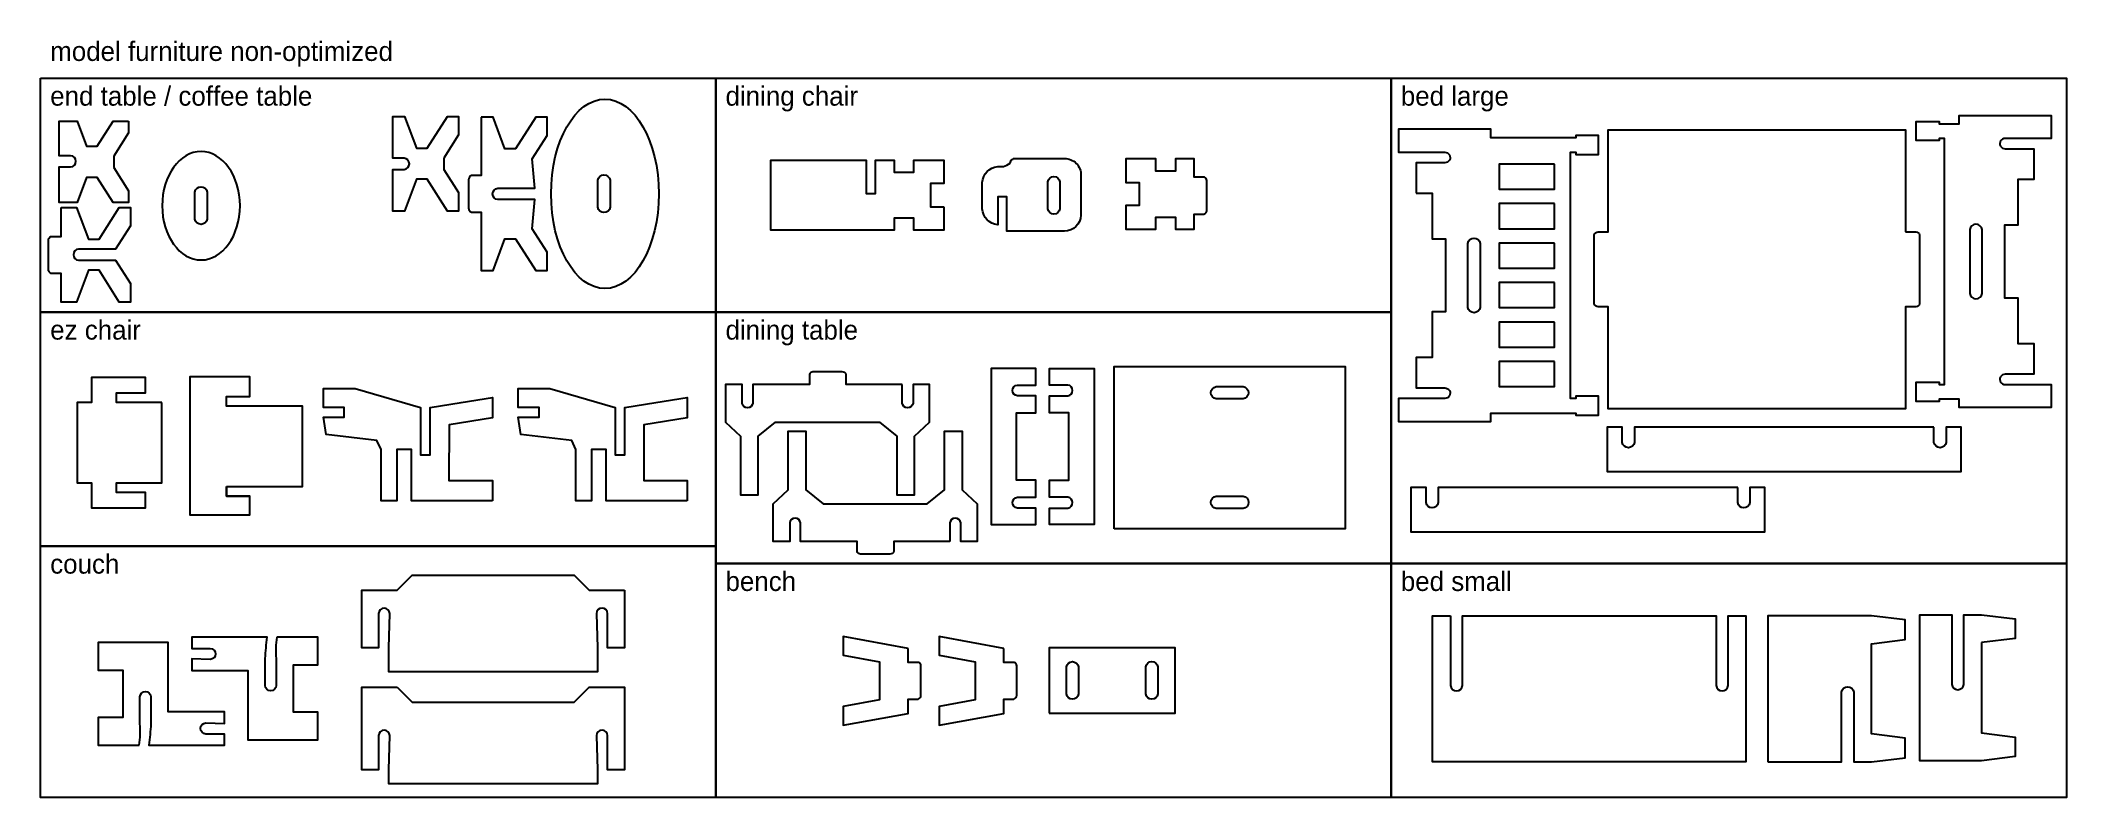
# Model space of a CAD drawing. Header units: inches. Extents: x 0 to 2.61, y 0 to 0.98.
import ezdxf

# ---------------------------------------------------------------- set-up
doc = ezdxf.new("R2010")
doc.units = ezdxf.units.IN
doc.header["$MEASUREMENT"] = 0

msp = doc.modelspace()

# ---------------------------------------------------------------- linework, layer by layer
for points in [[(0, 0.9279), (0.8714, 0.9279), (0.8714, 0.6261), (0, 0.6261)], [(0.8714, 0.9279), (1.7428, 0.9279), (1.7428, 0.6261), (0.8714, 0.6261)], [(1.7428, 0.9279), (2.6143, 0.9279), (2.6143, 0.3018), (1.7428, 0.3018)], [(1.1657, 0.7621), (1.1657, 0.7317), (1.1269, 0.7317), (1.1269, 0.7472), (1.1016, 0.7472), (1.1016, 0.7317), (0.9423, 0.7317), (0.9423, 0.8223), (1.0656, 0.8223), (1.0656, 0.7792), (1.0776, 0.7792), (1.0776, 0.8223), (1.1016, 0.8223), (1.1016, 0.8067), (1.1269, 0.8067), (1.1269, 0.8223), (1.1657, 0.8223), (1.1657, 0.7919), (1.1484, 0.7919), (1.1484, 0.7621)], [(1.9535, 0.8172), (1.8823, 0.8172), (1.8823, 0.7848), (1.9535, 0.7848)], [(1.9535, 0.7662), (1.8823, 0.7662), (1.8823, 0.7338), (1.9535, 0.7338)], [(1.9535, 0.7153), (1.8823, 0.7153), (1.8823, 0.6829), (1.9535, 0.6829)], [(1.9535, 0.6643), (1.8823, 0.6643), (1.8823, 0.6319), (1.9535, 0.6319)], [(0, 0.6261), (0.8714, 0.6261), (0.8714, 0.3242), (0, 0.3242)], [(0.8714, 0.6261), (1.7428, 0.6261), (1.7428, 0.3018), (0.8714, 0.3018)], [(1.9535, 0.6133), (1.8823, 0.6133), (1.8823, 0.581), (1.9535, 0.581)], [(1.3854, 0.3467), (1.3854, 0.5562), (1.6834, 0.5562), (1.6834, 0.3467)], [(1.9535, 0.5624), (1.8823, 0.5624), (1.8823, 0.53), (1.9535, 0.53)], [(0.5832, 0.3828), (0.4789, 0.3828), (0.4789, 0.4489), (0.4596, 0.4489), (0.4596, 0.3828), (0.4396, 0.3828), (0.4396, 0.4489), (0.4396, 0.4489), (0.4341, 0.4606), (0.3685, 0.4683), (0.3651, 0.4908), (0.3651, 0.4908), (0.392, 0.4908), (0.392, 0.5033), (0.3651, 0.5033), (0.3651, 0.5278), (0.406, 0.5278), (0.4902, 0.5033), (0.4902, 0.5033), (0.4902, 0.4422), (0.5027, 0.4422), (0.5027, 0.5033), (0.5429, 0.5097), (0.5832, 0.5161), (0.5832, 0.4897), (0.5271, 0.4809), (0.527, 0.4091), (0.5832, 0.4091)], [(0.8345, 0.3828), (0.7301, 0.3828), (0.7301, 0.4489), (0.7108, 0.4489), (0.7108, 0.3828), (0.6909, 0.3828), (0.6909, 0.4489), (0.6909, 0.4489), (0.6854, 0.4606), (0.6198, 0.4683), (0.6164, 0.4908), (0.6164, 0.4908), (0.6433, 0.4908), (0.6433, 0.5033), (0.6164, 0.5033), (0.6164, 0.5278), (0.6573, 0.5278), (0.7414, 0.5033), (0.7414, 0.5033), (0.7414, 0.4422), (0.7539, 0.4422), (0.7539, 0.5033), (0.7942, 0.5097), (0.8345, 0.5161), (0.8345, 0.4897), (0.7784, 0.4809), (0.7783, 0.4091), (0.8345, 0.4091)], [(0, 0.3242), (0.8714, 0.3242), (0.8714, 0), (0, 0)], [(0.8714, 0.3018), (1.7428, 0.3018), (1.7428, 0), (0.8714, 0)], [(1.7428, 0.3018), (2.6143, 0.3018), (2.6143, 0), (1.7428, 0)], [(1.3015, 0.1089), (1.4641, 0.1089), (1.4641, 0.193), (1.3015, 0.193)]]:
    msp.add_lwpolyline(points, close=True)
for points in [[(0.1137, 0.8724), (0.1137, 0.8573), (0.0946, 0.8272), (0.0946, 0.8128), (0.1137, 0.7828), (0.1137, 0.7676), (0.0937, 0.7676), (0.0731, 0.8), (0.0594, 0.8), (0.0473, 0.7676), (0.0242, 0.7676), (0.0242, 0.7957), (0.0242, 0.8135), (0.0388, 0.8135, 0.950247), (0.0388, 0.8279), (0.0242, 0.8279), (0.0242, 0.8433), (0.0242, 0.8433), (0.0242, 0.8724), (0.0473, 0.8724), (0.0594, 0.8401), (0.0731, 0.8401), (0.0937, 0.8724)], [(0.5203, 0.8247), (0.5203, 0.8103), (0.5203, 0.8103), (0.5395, 0.7803), (0.5395, 0.7565), (0.525, 0.7565), (0.4989, 0.7975), (0.4851, 0.7975), (0.4698, 0.7565), (0.4545, 0.7565), (0.4545, 0.8103), (0.4545, 0.8103), (0.4691, 0.8103, 0.950247), (0.4691, 0.8247), (0.4545, 0.8247), (0.4545, 0.8247), (0.4545, 0.8247), (0.4545, 0.8785), (0.4698, 0.8785), (0.4851, 0.8376), (0.4989, 0.8376), (0.525, 0.8785), (0.5395, 0.8785), (0.5395, 0.8548)], [(0.5688, 0.8776), (0.5688, 0.8022), (0.5688, 0.8022), (0.5688, 0.8022), (0.5562, 0.8022, 0.335376), (0.5524, 0.7968), (0.5524, 0.7786), (0.5524, 0.7605, 0.335376), (0.5562, 0.7551), (0.5688, 0.7551), (0.5688, 0.6797), (0.5688, 0.6797), (0.584, 0.6797), (0.5993, 0.7206), (0.6131, 0.7206), (0.6392, 0.6797), (0.6537, 0.6797), (0.6537, 0.7034), (0.6345, 0.7335), (0.6345, 0.7335), (0.638, 0.7714), (0.5903, 0.7714, -0.950247), (0.5903, 0.7859), (0.638, 0.7859), (0.638, 0.7859), (0.638, 0.7859), (0.638, 0.7859), (0.6345, 0.8238), (0.6345, 0.8238), (0.6537, 0.8538), (0.6537, 0.8776), (0.6392, 0.8776), (0.6131, 0.8366), (0.5993, 0.8366), (0.584, 0.8776)], [(2.4602, 0.5138), (2.4499, 0.5138), (2.4499, 0.5109), (2.4205, 0.5109), (2.4205, 0.5356), (2.4499, 0.5356), (2.4499, 0.5327), (2.4569, 0.5327), (2.4569, 0.8502), (2.4499, 0.8502), (2.4499, 0.8474), (2.4205, 0.8474), (2.4205, 0.872), (2.4499, 0.872), (2.4499, 0.8691), (2.4602, 0.8691), (2.4758, 0.8691), (2.4758, 0.88), (2.5947, 0.88), (2.5947, 0.8502), (2.5352, 0.8502), (2.5352, 0.8502, 1.02153), (2.535, 0.8368), (2.535, 0.8368), (2.535, 0.8368), (2.5721, 0.8368), (2.5721, 0.7974), (2.5515, 0.7974), (2.5515, 0.7384), (2.5343, 0.7384), (2.5343, 0.6445), (2.5515, 0.6445), (2.5515, 0.5856), (2.5721, 0.5856), (2.5721, 0.5461), (2.535, 0.5461), (2.535, 0.5461), (2.535, 0.5461, 1.02153), (2.5352, 0.5327), (2.5352, 0.5327), (2.5947, 0.5327), (2.5947, 0.5327), (2.5947, 0.5029), (2.4758, 0.5029), (2.4758, 0.5138)], [(1.7751, 0.7795), (1.7957, 0.7795), (1.7957, 0.7205), (1.8129, 0.7205), (1.8129, 0.6267), (1.7957, 0.6267), (1.7957, 0.5677), (1.7751, 0.5677), (1.7751, 0.5283), (1.8122, 0.5283), (1.8122, 0.5283), (1.8122, 0.5283, -1.02153), (1.812, 0.5148), (1.812, 0.5148), (1.7525, 0.5148), (1.7525, 0.5148), (1.7525, 0.4851), (1.8714, 0.4851), (1.8714, 0.4959), (1.9811, 0.4959), (1.9811, 0.493), (2.0105, 0.493), (2.0105, 0.5177), (1.9811, 0.5177), (1.9811, 0.5148), (1.9741, 0.5148), (1.9741, 0.8324), (1.9811, 0.8324), (1.9811, 0.8295), (2.0105, 0.8295), (2.0105, 0.8541), (1.9811, 0.8541), (1.9811, 0.8512), (1.8714, 0.8512), (1.8714, 0.8621), (1.7525, 0.8621), (1.7525, 0.8324), (1.812, 0.8324), (1.812, 0.8324, -1.02153), (1.8122, 0.8189), (1.8122, 0.8189), (1.8122, 0.8189), (1.7751, 0.8189)], [(2.4067, 0.7296), (2.4067, 0.7296), (2.4067, 0.7296), (2.4198, 0.7296), (2.4198, 0.7296, -0.355289), (2.4248, 0.7258), (2.4248, 0.716), (2.4248, 0.716), (2.4248, 0.6369, -0.355289), (2.4198, 0.6331), (2.4198, 0.6331), (2.4067, 0.6331), (2.4067, 0.5014), (2.023, 0.5014), (2.023, 0.6331), (2.023, 0.6331), (2.023, 0.6331), (2.0099, 0.6331), (2.0099, 0.6331, -0.355289), (2.0048, 0.6369), (2.0048, 0.716), (2.0048, 0.716), (2.0048, 0.7258, -0.355289), (2.0099, 0.7296), (2.0099, 0.7296), (2.023, 0.7296), (2.023, 0.7296), (2.023, 0.7296), (2.023, 0.8613), (2.4067, 0.8613)], [(1.257, 0.8244), (1.3212, 0.8244, -0.4223), (1.3426, 0.8027), (1.3426, 0.7513, -0.404885), (1.3212, 0.7308), (1.2471, 0.7308), (1.2471, 0.7747), (1.2351, 0.7747), (1.2351, 0.7387, -0.358802), (1.2151, 0.7593), (1.2151, 0.7593), (1.2151, 0.7935, -0.358802), (1.2351, 0.8141), (1.2425, 0.8141, 0.127045), (1.251, 0.8185), (1.2525, 0.822, -0.214335)], [(0.2149, 0.7811), (0.2149, 0.7462), (0.2149, 0.7462, -0.877763), (0.1993, 0.7462), (0.1993, 0.7811, -0.872123), (0.2149, 0.7811)], [(0.7349, 0.7963), (0.7349, 0.7614), (0.7349, 0.7614, -0.877763), (0.7192, 0.7614), (0.7192, 0.7963, -0.872123), (0.7349, 0.7963)], [(1.3155, 0.7922), (1.3155, 0.7615), (1.3155, 0.7594, -0.877763), (1.2999, 0.7594), (1.2999, 0.7943, -0.872123), (1.3155, 0.7943)], [(0.0265, 0.7612), (0.0464, 0.7612), (0.0617, 0.7203), (0.0755, 0.7203), (0.1016, 0.7612), (0.1161, 0.7612), (0.1161, 0.7375), (0.0969, 0.7074), (0.0969, 0.7074), (0.0969, 0.7074), (0.0492, 0.7074, 0.950247), (0.0492, 0.693), (0.0969, 0.693), (0.0969, 0.693), (0.1161, 0.663), (0.1161, 0.6392), (0.1016, 0.6392), (0.0755, 0.6802), (0.0617, 0.6802), (0.0464, 0.6392), (0.0265, 0.6392), (0.0265, 0.6759), (0.0265, 0.6759), (0.0139, 0.6759, -0.335376), (0.0101, 0.6813), (0.0101, 0.7191, -0.282969), (0.0134, 0.7235), (0.0265, 0.7235), (0.0265, 0.7235)], [(2.4896, 0.7327), (2.4896, 0.6502), (2.4896, 0.6502), (2.4896, 0.6502, 0.877763), (2.5053, 0.6502), (2.5053, 0.6502), (2.5053, 0.7327), (2.5053, 0.7327, 0.872123), (2.4896, 0.7327)], [(1.8576, 0.7148), (1.8576, 0.6323), (1.8576, 0.6323), (1.8576, 0.6323, -0.877763), (1.8419, 0.6323), (1.8419, 0.6323), (1.8419, 0.7148), (1.8419, 0.7148, -0.872123), (1.8576, 0.7148)], [(1.1118, 0.5326), (1.0398, 0.5326), (1.0398, 0.5326), (1.0398, 0.5326), (1.0398, 0.5453, 0.335376), (1.0345, 0.5491), (0.9966, 0.5491, 0.282969), (0.9922, 0.5458), (0.9922, 0.5326), (0.9193, 0.5326), (0.9193, 0.5089, -0.872123), (0.9052, 0.5089), (0.9052, 0.5326), (0.8839, 0.5326), (0.8839, 0.4842), (0.9032, 0.4662), (0.9032, 0.3905), (0.9262, 0.3905), (0.9262, 0.4662), (0.9485, 0.4842), (1.0826, 0.4842), (1.1049, 0.4662), (1.1049, 0.3905), (1.1279, 0.3905), (1.1279, 0.4662), (1.1472, 0.4842), (1.1472, 0.5326), (1.1259, 0.5326), (1.1259, 0.5089, -0.872123), (1.1118, 0.5089)], [(1.2265, 0.5534), (1.2265, 0.5534), (1.2265, 0.352), (1.2265, 0.352), (1.2265, 0.352), (1.2843, 0.352), (1.2843, 0.3733), (1.2605, 0.3733, -0.872123), (1.2605, 0.3874), (1.2843, 0.3874), (1.2843, 0.4095), (1.2594, 0.4095), (1.2594, 0.4962), (1.2843, 0.4962), (1.2843, 0.518), (1.2605, 0.518, -0.872123), (1.2605, 0.5321), (1.2843, 0.5321), (1.2843, 0.5534), (1.2265, 0.5534)], [(1.3596, 0.5534), (1.3596, 0.5534), (1.3596, 0.352), (1.3596, 0.352), (1.3596, 0.352), (1.3018, 0.352), (1.3018, 0.3733), (1.3256, 0.3733, 0.872123), (1.3256, 0.3874), (1.3018, 0.3874), (1.3018, 0.4095), (1.3267, 0.4095), (1.3267, 0.4962), (1.3018, 0.4962), (1.3018, 0.518), (1.3256, 0.518, 0.872123), (1.3256, 0.5321), (1.3018, 0.5321), (1.3018, 0.5534), (1.3596, 0.5534)], [(1.517, 0.53), (1.5519, 0.53), (1.5519, 0.53, -0.877763), (1.5519, 0.5144), (1.517, 0.5144, -0.872123), (1.517, 0.53)], [(1.1733, 0.3303), (1.1013, 0.3303), (1.1013, 0.3303), (1.1013, 0.3303), (1.1013, 0.3177, -0.335376), (1.096, 0.3139), (1.0581, 0.3139, -0.282969), (1.0537, 0.3172), (1.0537, 0.3303), (0.9808, 0.3303), (0.9808, 0.3541, 0.872123), (0.9667, 0.3541), (0.9667, 0.3303), (0.9454, 0.3303), (0.9454, 0.3787), (0.9647, 0.3967), (0.9647, 0.4724), (0.9877, 0.4724), (0.9877, 0.3967), (1.01, 0.3787), (1.1441, 0.3787), (1.1664, 0.3967), (1.1664, 0.4724), (1.1894, 0.4724), (1.1894, 0.3967), (1.2087, 0.3787), (1.2087, 0.3303), (1.1874, 0.3303), (1.1874, 0.3541, 0.872123), (1.1733, 0.3541)], [(2.4433, 0.4776), (2.0568, 0.4776), (2.0568, 0.4602), (2.0568, 0.4581, -0.877763), (2.0411, 0.4581), (2.0411, 0.4776), (2.0217, 0.4776), (2.0217, 0.4204), (2.4784, 0.4204), (2.4784, 0.4776), (2.4589, 0.4776), (2.4589, 0.4602), (2.4589, 0.4581, -0.877763), (2.4433, 0.4581)], [(2.19, 0.3999), (1.8035, 0.3999), (1.8035, 0.3825), (1.8035, 0.3804, -0.877763), (1.7878, 0.3804), (1.7878, 0.3999), (1.7684, 0.3999), (1.7684, 0.3428), (2.2251, 0.3428), (2.2251, 0.3999), (2.2056, 0.3999), (2.2056, 0.3825), (2.2056, 0.3804, -0.877763), (2.19, 0.3804)], [(1.517, 0.3886), (1.5519, 0.3886), (1.5519, 0.3886, -0.877763), (1.5519, 0.3729), (1.517, 0.3729, -0.872123), (1.517, 0.3886)], [(0.7534, 0.2674), (0.7534, 0.1929), (0.7534, 0.1929), (0.7318, 0.1929), (0.7318, 0.2374, 0.950247), (0.7173, 0.2374), (0.7187, 0.1929), (0.7187, 0.1622), (0.7187, 0.1622), (0.4493, 0.1622), (0.4493, 0.1929), (0.4506, 0.2374, 0.950247), (0.4362, 0.2374), (0.4362, 0.1929), (0.4145, 0.1929), (0.4145, 0.2674), (0.4145, 0.2674), (0.46, 0.2674), (0.46, 0.2674), (0.4794, 0.2867), (0.6886, 0.2867), (0.708, 0.2674), (0.708, 0.2674), (0.7534, 0.2674)], [(2.5048, 0.1998), (2.5048, 0.0834), (2.548, 0.078), (2.548, 0.0527), (2.548, 0.0527), (2.5048, 0.0474), (2.425, 0.0474), (2.425, 0.2358), (2.4661, 0.2358), (2.4661, 0.1459, 0.877763), (2.4818, 0.1459), (2.4818, 0.1459), (2.4818, 0.2358), (2.5048, 0.2358), (2.548, 0.2305), (2.548, 0.2051), (2.548, 0.2051)], [(1.8194, 0.2343), (1.8194, 0.1444, 0.877763), (1.835, 0.1444), (1.835, 0.1444), (1.835, 0.2343), (2.162, 0.2343), (2.162, 0.1444, 0.877763), (2.1777, 0.1444), (2.1777, 0.1444), (2.1777, 0.2343), (2.2007, 0.2343), (2.2007, 0.0459), (1.7963, 0.0459), (1.7963, 0.2343)], [(2.2287, 0.046), (2.3241, 0.046), (2.3241, 0.1359, -0.877763), (2.3398, 0.1359), (2.3398, 0.1359), (2.3398, 0.046), (2.3628, 0.046), (2.4059, 0.0513), (2.4059, 0.0767), (2.4059, 0.0767), (2.3628, 0.082), (2.3628, 0.1984), (2.4059, 0.2038), (2.4059, 0.2291), (2.4059, 0.2291), (2.3628, 0.2344), (2.2287, 0.2344), (2.2287, 0.2344), (2.2287, 0.046)], [(0.1273, 0.0674, 0.063802), (0.1283, 0.0949), (0.1283, 0.1298), (0.1283, 0.1298, -0.977242), (0.1425, 0.1298), (0.1425, 0.0949, -0.006331), (0.1399, 0.0674), (0.1648, 0.0674), (0.2372, 0.0674), (0.2372, 0.0818), (0.2134, 0.0818, -0.950247), (0.2134, 0.0963), (0.2372, 0.0955), (0.2372, 0.1103), (0.1648, 0.1103), (0.1648, 0.1999), (0.0744, 0.1999), (0.0744, 0.1644), (0.1061, 0.1644), (0.1061, 0.103), (0.0744, 0.103), (0.0744, 0.0674)], [(0.305, 0.2068, 0.063802), (0.3041, 0.1794), (0.3041, 0.1445), (0.3041, 0.1445, -0.977242), (0.2899, 0.1445), (0.2899, 0.1794, -0.006331), (0.2924, 0.2068), (0.2675, 0.2068), (0.1952, 0.2068), (0.1952, 0.1924), (0.219, 0.1924, -0.950247), (0.219, 0.178), (0.1952, 0.1787), (0.1952, 0.1639), (0.2675, 0.1639), (0.2675, 0.0743), (0.3579, 0.0743), (0.3579, 0.1099), (0.3263, 0.1099), (0.3263, 0.1713), (0.3579, 0.1713), (0.3579, 0.2068)], [(1.1197, 0.1923), (1.0359, 0.2077), (1.0359, 0.1835), (1.0826, 0.175), (1.0826, 0.1258), (1.0359, 0.1172), (1.0359, 0.0931), (1.1197, 0.1085), (1.1197, 0.1267), (1.1197, 0.1267), (1.1323, 0.1267, 0.335376), (1.1361, 0.1321), (1.1361, 0.1699, 0.282969), (1.1328, 0.1743), (1.1197, 0.1743), (1.1197, 0.1743)], [(1.2432, 0.1923), (1.1594, 0.2077), (1.1594, 0.1835), (1.206, 0.175), (1.206, 0.1258), (1.1594, 0.1172), (1.1594, 0.0931), (1.2432, 0.1085), (1.2432, 0.1267), (1.2432, 0.1267), (1.2558, 0.1267, 0.335376), (1.2596, 0.1321), (1.2596, 0.1699, 0.282969), (1.2563, 0.1743), (1.2432, 0.1743), (1.2432, 0.1743)], [(1.3394, 0.1662), (1.3394, 0.1355), (1.3394, 0.1335, -0.877763), (1.3237, 0.1335), (1.3237, 0.1684, -0.872123), (1.3394, 0.1684)], [(1.4418, 0.1685), (1.4418, 0.1336), (1.4418, 0.1336, -0.877763), (1.4262, 0.1336), (1.4262, 0.1685, -0.872123), (1.4418, 0.1685)], [(0.46, 0.1424), (0.4794, 0.1231), (0.4794, 0.1231), (0.4794, 0.1231), (0.4794, 0.1231), (0.6886, 0.1231), (0.708, 0.1424), (0.7534, 0.1424), (0.7534, 0.0355), (0.7534, 0.0355), (0.7318, 0.0355), (0.7318, 0.08, 0.950247), (0.7173, 0.08), (0.7187, 0.0355), (0.7187, 0.0178), (0.7187, 0.0178), (0.4493, 0.0178), (0.4493, 0.0355), (0.4506, 0.08, 0.950247), (0.4362, 0.08), (0.4362, 0.0355), (0.4145, 0.0355), (0.4145, 0.1424)]]:
    msp.add_lwpolyline(points, format="xyb", close=True)
msp.add_lwpolyline([(1.4886, 0.8003), (1.4886, 0.8237), (1.4886, 0.8237), (1.4886, 0.8237), (1.4886, 0.8237), (1.4886, 0.8237), (1.4646, 0.8237), (1.4646, 0.8081), (1.4393, 0.8081), (1.4393, 0.8237), (1.4005, 0.8237), (1.4005, 0.7933), (1.4178, 0.7933), (1.4178, 0.7635), (1.4005, 0.7635), (1.4005, 0.7331), (1.4393, 0.7331), (1.4393, 0.7487), (1.4646, 0.7487), (1.4646, 0.7331), (1.4886, 0.7331), (1.4886, 0.7527), (1.5012, 0.7527, 0.335376), (1.5051, 0.7581), (1.5051, 0.7959, 0.282969), (1.5018, 0.8003), (1.4886, 0.8003), (1.4886, 0.8237)], format="xyb")
for points in [[(0.1564, 0.5095), (0.0982, 0.5095), (0.0982, 0.522), (0.1354, 0.522), (0.1354, 0.542), (0.0659, 0.542), (0.0659, 0.5095), (0.0475, 0.5095), (0.0475, 0.406), (0.0659, 0.406), (0.0659, 0.3735), (0.1354, 0.3735), (0.1354, 0.3935), (0.0982, 0.3935), (0.0982, 0.406), (0.1564, 0.406), (0.1564, 0.5095)], [(0.2398, 0.401), (0.338, 0.401), (0.338, 0.5049), (0.2398, 0.5049), (0.2398, 0.5174), (0.2701, 0.5174), (0.2701, 0.5425), (0.1927, 0.5425), (0.1927, 0.3645), (0.2701, 0.3645), (0.2701, 0.3885), (0.2398, 0.3885), (0.2398, 0.401)], [(0.2398, 0.401), (0.2398, 0.3885), (0.2701, 0.3885)]]:
    msp.add_lwpolyline(points)
msp.add_ellipse((0.7283, 0.7788), major_axis=(0, -0.1222), ratio=0.568532)
at = {"extrusion": (0, 0, -1)}
msp.add_ellipse((0.2072, 0.7634), major_axis=(0, 0.07), ratio=0.717472, dxfattribs=at)

# ---------------------------------------------------------------- texts
for s, p in [('model furniture non-optimized', (0.0125, 0.9502)), ('end table / coffee table', (0.0125, 0.8925)), ('dining chair', (0.8839, 0.8925)), ('bed large', (1.7553, 0.8925)), ('ez chair', (0.0125, 0.5907)), ('dining table', (0.8839, 0.5907)), ('couch', (0.0125, 0.2888)), ('bench', (0.8839, 0.2664)), ('bed small', (1.7553, 0.2664))]:
    msp.add_text(s, height=0.025).set_placement(p)

doc.saveas('drawing.dxf')
